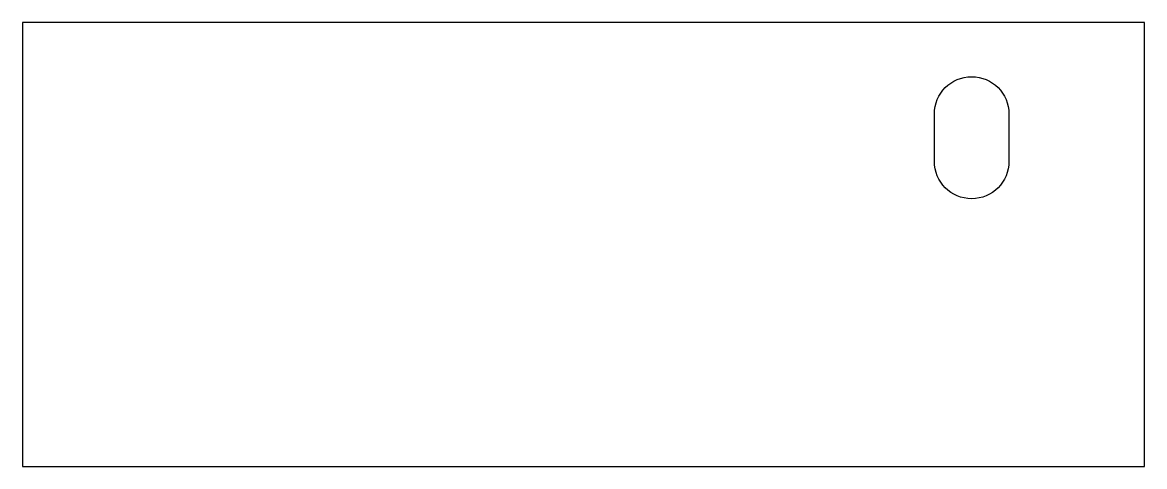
# Model space of a CAD drawing. Header units: millimetres. Extents: x 0 to 166, y 0 to 66.
import ezdxf

# ---------------------------------------------------------------- set-up
doc = ezdxf.new("R2010")
doc.units = ezdxf.units.MM

msp = doc.modelspace()

# ---------------------------------------------------------------- linework, layer by layer
msp.add_lwpolyline([(165.5, 0), (165.5, 65.5), (0, 65.5), (0, 0)], close=True)
msp.add_lwpolyline([(145.5, 52), (145.5, 45, -1), (134.5, 45), (134.5, 52, -1)], format="xyb", close=True)

doc.saveas('drawing.dxf')
